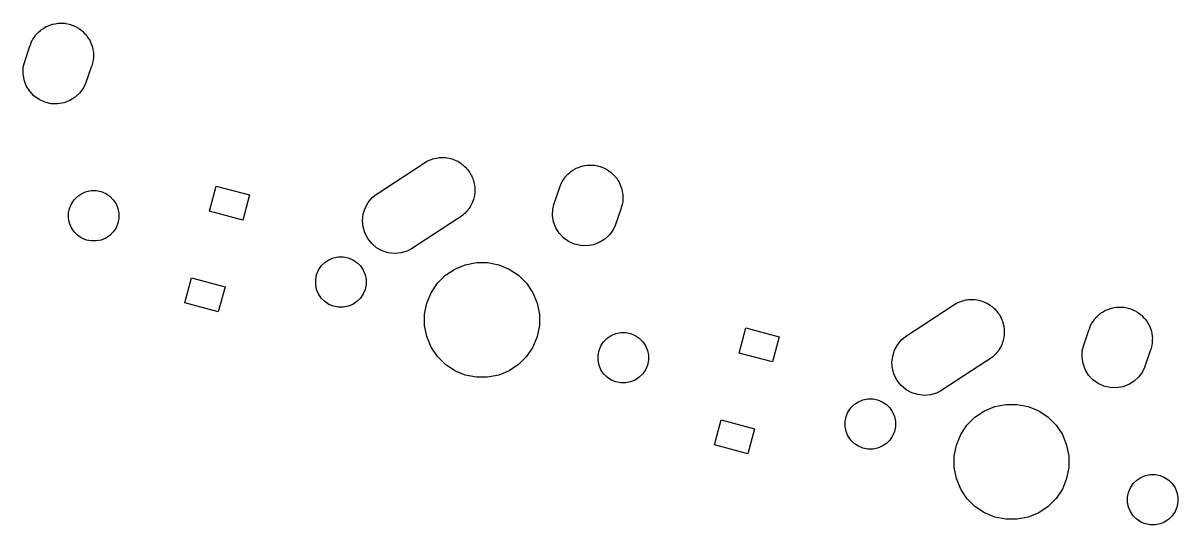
# Model space of a CAD drawing. Extents: x -26.1 to -7.5, y -7.6 to -2.3.
# Drawn here: x -16.776 to -15.196, y -3.293 to -2.606 of the extents above; entities that cross this region are included whole.
import ezdxf

# ---------------------------------------------------------------- set-up
doc = ezdxf.new("R2010")
doc.units = 0
doc.header["$MEASUREMENT"] = 0
doc.layers.add('BLACK', color=7, linetype='CONTINUOUS')

msp = doc.modelspace()

# ---------------------------------------------------------------- linework, layer by layer
at = {"layer": 'BLACK', "linetype": 'CONTINUOUS'}
for p, q in [((-16.7324, -2.60725), (-16.729, -2.60655)), ((-16.729, -2.60655), (-16.7281, -2.60655)), ((-16.7281, -2.60655), (-16.7274, -2.60643)), ((-16.7274, -2.60643), (-16.7238, -2.60655)), ((-16.7238, -2.60655), (-16.7202, -2.60655)), ((-16.7202, -2.60655), (-16.7194, -2.60671)), ((-16.7194, -2.60671), (-16.7186, -2.60674)), ((-16.7186, -2.60674), (-16.7152, -2.60756)), ((-16.761, -2.62557), (-16.759, -2.62261)), ((-16.759, -2.62261), (-16.7584, -2.62204)), ((-16.7584, -2.62204), (-16.758, -2.62139)), ((-16.758, -2.62139), (-16.7553, -2.61896)), ((-16.7553, -2.61896), (-16.7528, -2.61644)), ((-16.7528, -2.61644), (-16.7522, -2.61599)), ((-16.7522, -2.61599), (-16.7516, -2.61545)), ((-16.7516, -2.61545), (-16.7485, -2.61358)), ((-16.7485, -2.61358), (-16.7456, -2.6116)), ((-16.7456, -2.6116), (-16.7448, -2.61129)), ((-16.7448, -2.61129), (-16.7441, -2.61086)), ((-16.7441, -2.61086), (-16.7408, -2.60962)), ((-16.7408, -2.60962), (-16.7375, -2.60826)), ((-16.7375, -2.60826), (-16.7367, -2.6081)), ((-16.7367, -2.6081), (-16.736, -2.60782)), ((-16.736, -2.60782), (-16.7324, -2.60725)), ((-16.7152, -2.60756), (-16.7117, -2.60826)), ((-16.7117, -2.60826), (-16.7109, -2.60857)), ((-16.7109, -2.60857), (-16.7101, -2.60875)), ((-16.7101, -2.60875), (-16.7069, -2.61023)), ((-16.7069, -2.61023), (-16.7036, -2.6116)), ((-16.7036, -2.6116), (-16.7029, -2.61204)), ((-16.7029, -2.61204), (-16.7022, -2.61238)), ((-16.7022, -2.61238), (-16.6993, -2.61446)), ((-16.6993, -2.61446), (-16.6964, -2.61644)), ((-16.6964, -2.61644), (-16.6958, -2.61701)), ((-16.6958, -2.61701), (-16.6951, -2.61749)), ((-16.6951, -2.61749), (-16.6927, -2.62009)), ((-16.6927, -2.62009), (-16.6902, -2.62261)), ((-16.6902, -2.62261), (-16.6897, -2.62328)), ((-16.7675, -2.63928), (-16.7672, -2.63793)), ((-16.7672, -2.63793), (-16.766, -2.63517)), ((-16.766, -2.63517), (-16.7658, -2.63441)), ((-16.7658, -2.63441), (-16.7652, -2.63316)), ((-16.7652, -2.63316), (-16.7638, -2.62987)), ((-16.7638, -2.62987), (-16.7634, -2.6292)), ((-16.7634, -2.6292), (-16.7631, -2.62846)), ((-16.7631, -2.62846), (-16.761, -2.62557)), ((-16.6897, -2.62328), (-16.6892, -2.62387)), ((-16.6892, -2.62387), (-16.6873, -2.6269)), ((-16.6873, -2.6269), (-16.6853, -2.62987)), ((-16.6853, -2.62987), (-16.685, -2.63061)), ((-16.685, -2.63061), (-16.6846, -2.6313)), ((-16.6846, -2.6313), (-16.6834, -2.63463)), ((-16.6834, -2.63463), (-16.682, -2.63793)), ((-16.682, -2.63793), (-16.6818, -2.63872)), ((-16.7746, -2.66017), (-16.7675, -2.63928)), ((-16.6818, -2.63872), (-16.6816, -2.63947)), ((-16.6816, -2.63947), (-16.681, -2.64299)), ((-16.681, -2.64299), (-16.6803, -2.64648)), ((-16.6803, -2.64648), (-16.6803, -2.64729)), ((-16.6803, -2.64729), (-16.6802, -2.64809)), ((-16.6802, -2.64809), (-16.6803, -2.65165)), ((-16.6803, -2.65165), (-16.6803, -2.65521)), ((-16.7764, -2.67525), (-16.7761, -2.66654)), ((-16.7761, -2.66654), (-16.7746, -2.66017)), ((-16.6831, -2.66653), (-16.6908, -2.68893)), ((-16.682, -2.66377), (-16.6831, -2.66653)), ((-16.6813, -2.66027), (-16.682, -2.66377)), ((-16.6805, -2.65681), (-16.6813, -2.66027)), ((-16.6803, -2.65521), (-16.6805, -2.656)), ((-16.6805, -2.656), (-16.6805, -2.65681)), ((-16.7751, -2.68387), (-16.7764, -2.67525)), ((-16.772, -2.69204), (-16.7751, -2.68387)), ((-16.7674, -2.69947), (-16.772, -2.69204)), ((-16.7615, -2.70586), (-16.7674, -2.69947)), ((-16.6936, -2.69488), (-16.6987, -2.70195)), ((-16.6908, -2.68893), (-16.6936, -2.69488)), ((-16.7544, -2.71096), (-16.7615, -2.70586)), ((-16.7465, -2.71459), (-16.7544, -2.71096)), ((-16.738, -2.7166), (-16.7465, -2.71459)), ((-16.7293, -2.71692), (-16.738, -2.7166)), ((-16.7207, -2.71552), (-16.7293, -2.71692)), ((-16.7125, -2.71248), (-16.7207, -2.71552)), ((-16.705, -2.7079), (-16.7125, -2.71248)), ((-16.6987, -2.70195), (-16.705, -2.7079)), ((-16.2272, -2.79771), (-16.2238, -2.79542)), ((-16.2238, -2.79542), (-16.2215, -2.79449)), ((-16.2215, -2.79449), (-16.2194, -2.79337)), ((-16.2194, -2.79337), (-16.2175, -2.79283)), ((-16.2175, -2.79283), (-16.2157, -2.79209)), ((-16.2157, -2.79209), (-16.2133, -2.79161)), ((-16.2133, -2.79161), (-16.211, -2.79093)), ((-16.211, -2.79093), (-16.2091, -2.79076)), ((-16.2091, -2.79076), (-16.2072, -2.79038)), ((-16.2072, -2.79038), (-16.2047, -2.79038)), ((-16.2047, -2.79038), (-16.2023, -2.79017)), ((-16.2023, -2.79017), (-16.2004, -2.79038)), ((-16.2004, -2.79038), (-16.1985, -2.79038)), ((-16.1985, -2.79038), (-16.1961, -2.79086)), ((-16.1961, -2.79086), (-16.1936, -2.79113)), ((-16.1936, -2.79113), (-16.1918, -2.79171)), ((-16.1918, -2.79171), (-16.1899, -2.79209)), ((-16.1899, -2.79209), (-16.1876, -2.79302)), ((-16.1876, -2.79302), (-16.1853, -2.79375)), ((-16.1853, -2.79375), (-16.1836, -2.79468)), ((-16.1836, -2.79468), (-16.1818, -2.79542)), ((-16.1818, -2.79542), (-16.1798, -2.79678)), ((-16.2935, -2.84093), (-16.2272, -2.79771)), ((-16.1798, -2.79678), (-16.1777, -2.79795)), ((-16.1777, -2.79795), (-16.1762, -2.7992)), ((-16.1762, -2.7992), (-16.1746, -2.80027)), ((-16.1746, -2.80027), (-16.1729, -2.802)), ((-16.1729, -2.802), (-16.171, -2.80356)), ((-16.171, -2.80356), (-16.1698, -2.80507)), ((-16.1698, -2.80507), (-16.1684, -2.80644)), ((-16.1684, -2.80644), (-16.1671, -2.80847)), ((-16.1671, -2.80847), (-16.1655, -2.81037)), ((-16.1655, -2.81037), (-16.1646, -2.81209)), ((-16.1646, -2.81209), (-16.1636, -2.8137)), ((-16.0309, -2.81308), (-16.0284, -2.81056)), ((-16.0284, -2.81056), (-16.0277, -2.81011)), ((-16.0277, -2.81011), (-16.0271, -2.80956)), ((-16.0271, -2.80956), (-16.0241, -2.80769)), ((-16.0241, -2.80769), (-16.0211, -2.80571)), ((-16.0211, -2.80571), (-16.0204, -2.8054)), ((-16.0204, -2.8054), (-16.0197, -2.80498)), ((-16.0197, -2.80498), (-16.0164, -2.80374)), ((-16.0164, -2.80374), (-16.0131, -2.80237)), ((-16.0131, -2.80237), (-16.0123, -2.80221)), ((-16.0123, -2.80221), (-16.0115, -2.80193)), ((-16.0115, -2.80193), (-16.008, -2.80136)), ((-16.008, -2.80136), (-16.0045, -2.80067)), ((-16.0045, -2.80067), (-16.0037, -2.80067)), ((-16.0037, -2.80067), (-16.0029, -2.80054)), ((-16.0029, -2.80054), (-15.9993, -2.80067)), ((-15.9993, -2.80067), (-15.9958, -2.80067)), ((-15.9958, -2.80067), (-15.995, -2.80083)), ((-15.995, -2.80083), (-15.9942, -2.80086)), ((-15.9942, -2.80086), (-15.9907, -2.80168)), ((-15.9907, -2.80168), (-15.9872, -2.80237)), ((-15.9872, -2.80237), (-15.9865, -2.80268)), ((-15.9865, -2.80268), (-15.9857, -2.80287)), ((-15.9857, -2.80287), (-15.9825, -2.80435)), ((-15.9825, -2.80435), (-15.9792, -2.80571)), ((-15.9792, -2.80571), (-15.9785, -2.80616)), ((-15.9785, -2.80616), (-15.9778, -2.80649)), ((-15.9778, -2.80649), (-15.9749, -2.80858)), ((-15.9749, -2.80858), (-15.9719, -2.81056)), ((-15.9719, -2.81056), (-15.9713, -2.81113)), ((-15.9713, -2.81113), (-15.9707, -2.8116)), ((-15.9707, -2.8116), (-15.9683, -2.81421)), ((-16.1636, -2.8137), (-16.1626, -2.81595)), ((-16.1626, -2.81595), (-16.1615, -2.81811)), ((-16.1615, -2.81811), (-16.161, -2.81997)), ((-16.161, -2.81997), (-16.1602, -2.82176)), ((-16.1602, -2.82176), (-16.1598, -2.82415)), ((-16.1598, -2.82415), (-16.1591, -2.82649)), ((-16.1591, -2.82649), (-16.1589, -2.82842)), ((-16.0413, -2.82852), (-16.0408, -2.82727)), ((-16.0408, -2.82727), (-16.0394, -2.82398)), ((-16.0394, -2.82398), (-16.0389, -2.82331)), ((-16.0389, -2.82331), (-16.0386, -2.82258)), ((-16.0386, -2.82258), (-16.0365, -2.81969)), ((-16.0365, -2.81969), (-16.0346, -2.81673)), ((-16.0346, -2.81673), (-16.034, -2.81616)), ((-16.034, -2.81616), (-16.0335, -2.8155)), ((-16.0335, -2.8155), (-16.0309, -2.81308)), ((-15.9683, -2.81421), (-15.9657, -2.81673)), ((-15.9657, -2.81673), (-15.9653, -2.8174)), ((-15.9653, -2.8174), (-15.9647, -2.81799)), ((-15.9647, -2.81799), (-15.9629, -2.82102)), ((-15.9629, -2.82102), (-15.9609, -2.82398)), ((-15.9609, -2.82398), (-15.9606, -2.82473)), ((-15.9606, -2.82473), (-15.9602, -2.82541)), ((-15.9602, -2.82541), (-15.9589, -2.82875)), ((-16.7065, -2.84795), (-16.7017, -2.84316)), ((-16.7017, -2.84316), (-16.6961, -2.83939)), ((-16.6961, -2.83939), (-16.6898, -2.83679)), ((-16.6898, -2.83679), (-16.6832, -2.83546)), ((-16.6832, -2.83546), (-16.6764, -2.83546)), ((-16.6764, -2.83546), (-16.6697, -2.83679)), ((-16.6697, -2.83679), (-16.6634, -2.83939)), ((-16.6634, -2.83939), (-16.6578, -2.84316)), ((-16.6578, -2.84316), (-16.653, -2.84795)), ((-16.5213, -2.86346), (-16.5121, -2.82923)), ((-16.5121, -2.82923), (-16.4665, -2.84146)), ((-16.4665, -2.84146), (-16.4757, -2.87569)), ((-16.2986, -2.84502), (-16.2935, -2.84093)), ((-16.1593, -2.84385), (-16.1598, -2.8457)), ((-16.159, -2.84143), (-16.1593, -2.84385)), ((-16.1585, -2.83904), (-16.159, -2.84143)), ((-16.1589, -2.82842), (-16.1585, -2.83031)), ((-16.1585, -2.83031), (-16.1585, -2.83275)), ((-16.1585, -2.83275), (-16.1583, -2.83518)), ((-16.1583, -2.83518), (-16.1585, -2.8371)), ((-16.1585, -2.8371), (-16.1585, -2.83904)), ((-16.0502, -2.85429), (-16.043, -2.8334)), ((-16.043, -2.8334), (-16.0427, -2.83204)), ((-16.0427, -2.83204), (-16.0416, -2.82928)), ((-16.0416, -2.82928), (-16.0413, -2.82852)), ((-15.9589, -2.82875), (-15.9576, -2.83204)), ((-15.9576, -2.83204), (-15.9574, -2.83283)), ((-15.9574, -2.83283), (-15.9571, -2.83359)), ((-15.9571, -2.83359), (-15.9566, -2.8371)), ((-15.9566, -2.8371), (-15.9559, -2.8406)), ((-15.9559, -2.8406), (-15.9559, -2.84141)), ((-15.9559, -2.84141), (-15.9557, -2.8422)), ((-15.9557, -2.8422), (-15.9559, -2.84576)), ((-16.7129, -2.85987), (-16.7103, -2.8536)), ((-16.7103, -2.8536), (-16.7065, -2.84795)), ((-16.653, -2.84795), (-16.6492, -2.8536)), ((-16.6492, -2.8536), (-16.6466, -2.85987)), ((-16.3111, -2.86767), (-16.3084, -2.85935)), ((-16.3084, -2.85935), (-16.3042, -2.8517)), ((-16.3042, -2.8517), (-16.2986, -2.84502)), ((-16.1649, -2.85768), (-16.1661, -2.85982)), ((-16.1636, -2.85566), (-16.1649, -2.85768)), ((-16.1628, -2.85387), (-16.1636, -2.85566)), ((-16.1619, -2.85217), (-16.1628, -2.85387)), ((-16.1612, -2.84985), (-16.1619, -2.85217)), ((-16.1602, -2.84759), (-16.1612, -2.84985)), ((-16.1598, -2.8457), (-16.1602, -2.84759)), ((-16.0517, -2.86065), (-16.0502, -2.85429)), ((-15.9576, -2.85788), (-15.9587, -2.86064)), ((-15.9569, -2.85439), (-15.9576, -2.85788)), ((-15.956, -2.85092), (-15.9569, -2.85439)), ((-15.9559, -2.84932), (-15.956, -2.85011)), ((-15.956, -2.85011), (-15.956, -2.85092)), ((-15.9559, -2.84576), (-15.9559, -2.84932)), ((-16.7142, -2.86652), (-16.7129, -2.85987)), ((-16.7142, -2.87331), (-16.7142, -2.86652)), ((-16.7129, -2.87996), (-16.7142, -2.87331)), ((-16.6466, -2.85987), (-16.6453, -2.86652)), ((-16.6453, -2.87331), (-16.6466, -2.87996)), ((-16.6453, -2.86652), (-16.6453, -2.87331)), ((-16.4757, -2.87569), (-16.5213, -2.86346)), ((-16.312, -2.87634), (-16.3111, -2.86767)), ((-16.1821, -2.87402), (-16.2451, -2.91514)), ((-16.1818, -2.87393), (-16.1821, -2.87402)), ((-16.1784, -2.87165), (-16.1818, -2.87393)), ((-16.1768, -2.87059), (-16.1784, -2.87165)), ((-16.1766, -2.87043), (-16.1768, -2.87059)), ((-16.1746, -2.86908), (-16.1766, -2.87043)), ((-16.1732, -2.86771), (-16.1746, -2.86908)), ((-16.1717, -2.8665), (-16.1732, -2.86771)), ((-16.1701, -2.86463), (-16.1717, -2.8665)), ((-16.1684, -2.86291), (-16.1701, -2.86463)), ((-16.1673, -2.8613), (-16.1684, -2.86291)), ((-16.1661, -2.85982), (-16.1673, -2.8613)), ((-16.052, -2.86937), (-16.0517, -2.86065)), ((-16.0506, -2.87798), (-16.052, -2.86937)), ((-15.9587, -2.86064), (-15.9664, -2.88305)), ((-16.7103, -2.88623), (-16.7129, -2.87996)), ((-16.7065, -2.89187), (-16.7103, -2.88623)), ((-16.6492, -2.88623), (-16.653, -2.89187)), ((-16.6466, -2.87996), (-16.6492, -2.88623)), ((-16.3113, -2.88503), (-16.312, -2.87634)), ((-16.3088, -2.89341), (-16.3113, -2.88503)), ((-16.0476, -2.88616), (-16.0506, -2.87798)), ((-16.043, -2.89358), (-16.0476, -2.88616)), ((-15.9691, -2.88899), (-15.9742, -2.89607)), ((-15.9664, -2.88305), (-15.9691, -2.88899)), ((-16.7017, -2.89667), (-16.7065, -2.89187)), ((-16.6961, -2.90044), (-16.7017, -2.89667)), ((-16.6898, -2.90304), (-16.6961, -2.90044)), ((-16.6832, -2.90436), (-16.6898, -2.90304)), ((-16.6764, -2.90436), (-16.6832, -2.90436)), ((-16.6697, -2.90304), (-16.6764, -2.90436)), ((-16.6634, -2.90044), (-16.6697, -2.90304)), ((-16.6578, -2.89667), (-16.6634, -2.90044)), ((-16.653, -2.89187), (-16.6578, -2.89667)), ((-16.3048, -2.90115), (-16.3088, -2.89341)), ((-16.2993, -2.90796), (-16.3048, -2.90115)), ((-16.037, -2.89997), (-16.043, -2.89358)), ((-16.03, -2.90508), (-16.037, -2.89997)), ((-16.022, -2.9087), (-16.03, -2.90508)), ((-15.988, -2.90659), (-15.9962, -2.90964)), ((-15.9806, -2.90201), (-15.988, -2.90659)), ((-15.9742, -2.89607), (-15.9806, -2.90201)), ((-16.2927, -2.91357), (-16.2993, -2.90796)), ((-16.285, -2.91777), (-16.2927, -2.91357)), ((-16.2767, -2.9204), (-16.285, -2.91777)), ((-16.268, -2.92135), (-16.2767, -2.9204)), ((-16.2593, -2.92059), (-16.268, -2.92135)), ((-16.2509, -2.91816), (-16.2593, -2.92059)), ((-16.2451, -2.91514), (-16.2509, -2.91816)), ((-16.0135, -2.91071), (-16.022, -2.9087)), ((-16.0048, -2.91103), (-16.0135, -2.91071)), ((-15.9962, -2.90964), (-16.0048, -2.91103)), ((-16.3722, -2.94418), (-16.3684, -2.93854)), ((-16.3684, -2.93854), (-16.3636, -2.93374)), ((-16.3636, -2.93374), (-16.358, -2.92997)), ((-16.358, -2.92997), (-16.3517, -2.92738)), ((-16.3517, -2.92738), (-16.3451, -2.92605)), ((-16.3451, -2.92605), (-16.3383, -2.92605)), ((-16.3383, -2.92605), (-16.3316, -2.92738)), ((-16.3316, -2.92738), (-16.3254, -2.92997)), ((-16.3254, -2.92997), (-16.3197, -2.93374)), ((-16.3197, -2.93374), (-16.3149, -2.93854)), ((-16.3149, -2.93854), (-16.3112, -2.94418)), ((-16.1857, -2.9427), (-16.1714, -2.93678)), ((-16.1714, -2.93678), (-16.1562, -2.93376)), ((-16.1562, -2.93376), (-16.1408, -2.93376)), ((-16.1408, -2.93376), (-16.1256, -2.93678)), ((-16.1256, -2.93678), (-16.1113, -2.9427)), ((-16.3761, -2.95711), (-16.3748, -2.95045)), ((-16.3748, -2.95045), (-16.3722, -2.94418)), ((-16.3112, -2.94418), (-16.3086, -2.95045)), ((-16.3086, -2.95045), (-16.3072, -2.95711)), ((-16.2095, -2.96222), (-16.1985, -2.95129)), ((-16.1985, -2.95129), (-16.1857, -2.9427)), ((-16.1113, -2.9427), (-16.0985, -2.95129)), ((-16.0985, -2.95129), (-16.0875, -2.96222)), ((-16.5549, -2.98895), (-16.5458, -2.95473)), ((-16.5458, -2.95473), (-16.5001, -2.96695)), ((-16.5001, -2.96695), (-16.5093, -3.00118)), ((-16.3761, -2.96389), (-16.3761, -2.95711)), ((-16.3748, -2.97055), (-16.3761, -2.96389)), ((-16.3072, -2.96389), (-16.3086, -2.97055)), ((-16.3072, -2.95711), (-16.3072, -2.96389)), ((-16.2181, -2.97508), (-16.2095, -2.96222)), ((-16.0875, -2.96222), (-16.0789, -2.97508)), ((-16.3722, -2.97682), (-16.3748, -2.97055)), ((-16.3684, -2.98246), (-16.3722, -2.97682)), ((-16.3636, -2.98726), (-16.3684, -2.98246)), ((-16.3149, -2.98246), (-16.3197, -2.98726)), ((-16.3112, -2.97682), (-16.3149, -2.98246)), ((-16.3086, -2.97055), (-16.3112, -2.97682)), ((-16.224, -2.98937), (-16.2181, -2.97508)), ((-16.0789, -2.97508), (-16.073, -2.98937)), ((-15.4913, -2.9862), (-15.4889, -2.98572)), ((-15.4889, -2.98572), (-15.4866, -2.98504)), ((-15.4866, -2.98504), (-15.4846, -2.98488)), ((-15.4846, -2.98488), (-15.4827, -2.9845)), ((-15.4827, -2.9845), (-15.4803, -2.9845)), ((-15.4803, -2.9845), (-15.4779, -2.98429)), ((-15.4779, -2.98429), (-15.4759, -2.9845)), ((-15.4759, -2.9845), (-15.474, -2.9845)), ((-15.474, -2.9845), (-15.4716, -2.98497)), ((-15.4716, -2.98497), (-15.4692, -2.98524)), ((-15.4692, -2.98524), (-15.4674, -2.98582)), ((-15.4674, -2.98582), (-15.4655, -2.9862)), ((-16.5093, -3.00118), (-16.5549, -2.98895)), ((-16.358, -2.99103), (-16.3636, -2.98726)), ((-16.3517, -2.99362), (-16.358, -2.99103)), ((-16.3451, -2.99495), (-16.3517, -2.99362)), ((-16.3383, -2.99495), (-16.3451, -2.99495)), ((-16.3316, -2.99362), (-16.3383, -2.99495)), ((-16.3254, -2.99103), (-16.3316, -2.99362)), ((-16.3197, -2.98726), (-16.3254, -2.99103)), ((-16.227, -3.00453), (-16.224, -2.98937)), ((-16.073, -2.98937), (-16.07, -3.00453)), ((-15.5691, -3.03505), (-15.5028, -2.99182)), ((-15.5028, -2.99182), (-15.4994, -2.98954)), ((-15.4994, -2.98954), (-15.4971, -2.98861)), ((-15.4971, -2.98861), (-15.4949, -2.98748)), ((-15.4949, -2.98748), (-15.4931, -2.98694)), ((-15.4931, -2.98694), (-15.4913, -2.9862)), ((-15.4655, -2.9862), (-15.4632, -2.98713)), ((-15.4632, -2.98713), (-15.4609, -2.98787)), ((-15.4609, -2.98787), (-15.4592, -2.9888)), ((-15.4592, -2.9888), (-15.4574, -2.98954)), ((-15.4574, -2.98954), (-15.4554, -2.99089)), ((-15.4554, -2.99089), (-15.4532, -2.99207)), ((-15.4532, -2.99207), (-15.4517, -2.99331)), ((-15.4517, -2.99331), (-15.4501, -2.99439)), ((-15.4501, -2.99439), (-15.4484, -2.99611)), ((-15.4484, -2.99611), (-15.4465, -2.99768)), ((-15.4465, -2.99768), (-15.4453, -2.99919)), ((-15.4453, -2.99919), (-15.444, -3.00056)), ((-15.444, -3.00056), (-15.4426, -3.00258)), ((-15.3027, -3.00367), (-15.2996, -3.0018)), ((-15.2996, -3.0018), (-15.2967, -2.99982)), ((-15.2967, -2.99982), (-15.2959, -2.99952)), ((-15.2959, -2.99952), (-15.2953, -2.99909)), ((-15.2953, -2.99909), (-15.2919, -2.99785)), ((-15.2919, -2.99785), (-15.2886, -2.99649)), ((-15.2886, -2.99649), (-15.2878, -2.99633)), ((-15.2878, -2.99633), (-15.2871, -2.99605)), ((-15.2871, -2.99605), (-15.2836, -2.99548)), ((-15.2836, -2.99548), (-15.2801, -2.99478)), ((-15.2801, -2.99478), (-15.2793, -2.99478)), ((-15.2793, -2.99478), (-15.2785, -2.99465)), ((-15.2785, -2.99465), (-15.2749, -2.99478)), ((-15.2749, -2.99478), (-15.2713, -2.99478)), ((-15.2713, -2.99478), (-15.2705, -2.99494)), ((-15.2705, -2.99494), (-15.2697, -2.99497)), ((-15.2697, -2.99497), (-15.2663, -2.99579)), ((-15.2663, -2.99579), (-15.2628, -2.99649)), ((-15.2628, -2.99649), (-15.262, -2.99679)), ((-15.262, -2.99679), (-15.2613, -2.99698)), ((-15.2613, -2.99698), (-15.258, -2.99846)), ((-15.258, -2.99846), (-15.2547, -2.99982)), ((-15.2547, -2.99982), (-15.2541, -3.00027)), ((-15.2541, -3.00027), (-15.2533, -3.00061)), ((-15.2533, -3.00061), (-15.2504, -3.00269)), ((-16.227, -3.02), (-16.227, -3.00453)), ((-16.07, -3.00453), (-16.07, -3.02)), ((-15.4426, -3.00258), (-15.4411, -3.00449)), ((-15.4411, -3.00449), (-15.4402, -3.0062)), ((-15.4402, -3.0062), (-15.4391, -3.00781)), ((-15.4391, -3.00781), (-15.4382, -3.01006)), ((-15.4382, -3.01006), (-15.4371, -3.01223)), ((-15.4371, -3.01223), (-15.4365, -3.01408)), ((-15.4365, -3.01408), (-15.4358, -3.01587)), ((-15.4358, -3.01587), (-15.4353, -3.01826)), ((-15.315, -3.01809), (-15.3145, -3.01742)), ((-15.3145, -3.01742), (-15.3142, -3.01669)), ((-15.3142, -3.01669), (-15.3121, -3.0138)), ((-15.3121, -3.0138), (-15.3101, -3.01084)), ((-15.3101, -3.01084), (-15.3095, -3.01027)), ((-15.3095, -3.01027), (-15.3091, -3.00962)), ((-15.3091, -3.00962), (-15.3065, -3.00719)), ((-15.3065, -3.00719), (-15.3039, -3.00467)), ((-15.3039, -3.00467), (-15.3033, -3.00422)), ((-15.3033, -3.00422), (-15.3027, -3.00367)), ((-15.2504, -3.00269), (-15.2475, -3.00467)), ((-15.2475, -3.00467), (-15.2469, -3.00524)), ((-15.2469, -3.00524), (-15.2462, -3.00571)), ((-15.2462, -3.00571), (-15.2438, -3.00832)), ((-15.2438, -3.00832), (-15.2413, -3.01084)), ((-15.2413, -3.01084), (-15.2409, -3.01151)), ((-15.2409, -3.01151), (-15.2403, -3.0121)), ((-15.2403, -3.0121), (-15.2384, -3.01513)), ((-15.2384, -3.01513), (-15.2365, -3.01809)), ((-16.224, -3.03516), (-16.227, -3.02)), ((-16.07, -3.02), (-16.073, -3.03516)), ((-15.9773, -3.03727), (-15.9716, -3.0335)), ((-15.9716, -3.0335), (-15.9654, -3.0309)), ((-15.9654, -3.0309), (-15.9587, -3.02958)), ((-15.9587, -3.02958), (-15.9519, -3.02958)), ((-15.9519, -3.02958), (-15.9453, -3.0309)), ((-15.9453, -3.0309), (-15.939, -3.0335)), ((-15.939, -3.0335), (-15.9334, -3.03727)), ((-15.7969, -3.05757), (-15.7877, -3.02335)), ((-15.7877, -3.02335), (-15.7421, -3.03557)), ((-15.4353, -3.01826), (-15.4346, -3.0206)), ((-15.4346, -3.0206), (-15.4345, -3.02253)), ((-15.4341, -3.03315), (-15.4346, -3.03554)), ((-15.4345, -3.02253), (-15.4341, -3.02443)), ((-15.4341, -3.02443), (-15.4341, -3.02687)), ((-15.4341, -3.02687), (-15.4339, -3.02929)), ((-15.4339, -3.02929), (-15.4341, -3.03122)), ((-15.4341, -3.03122), (-15.4341, -3.03315)), ((-15.3257, -3.0484), (-15.3186, -3.02751)), ((-15.3186, -3.02751), (-15.3183, -3.02616)), ((-15.3183, -3.02616), (-15.3171, -3.02339)), ((-15.3171, -3.02339), (-15.3169, -3.02264)), ((-15.3169, -3.02264), (-15.3163, -3.02139)), ((-15.3163, -3.02139), (-15.315, -3.01809)), ((-15.2365, -3.01809), (-15.2361, -3.01884)), ((-15.2361, -3.01884), (-15.2357, -3.01953)), ((-15.2357, -3.01953), (-15.2345, -3.02286)), ((-15.2345, -3.02286), (-15.2331, -3.02616)), ((-15.2331, -3.02616), (-15.233, -3.02695)), ((-15.233, -3.02695), (-15.2327, -3.0277)), ((-15.2327, -3.0277), (-15.2321, -3.03122)), ((-15.2321, -3.03122), (-15.2314, -3.03471)), ((-16.2181, -3.04945), (-16.224, -3.03516)), ((-16.073, -3.03516), (-16.0789, -3.04945)), ((-15.9884, -3.05398), (-15.9858, -3.04771)), ((-15.9858, -3.04771), (-15.9821, -3.04207)), ((-15.9821, -3.04207), (-15.9773, -3.03727)), ((-15.9334, -3.03727), (-15.9286, -3.04207)), ((-15.9286, -3.04207), (-15.9248, -3.04771)), ((-15.9248, -3.04771), (-15.9222, -3.05398)), ((-15.7421, -3.03557), (-15.7512, -3.0698)), ((-15.584, -3.05347), (-15.5798, -3.04582)), ((-15.5798, -3.04582), (-15.5742, -3.03914)), ((-15.5742, -3.03914), (-15.5691, -3.03505)), ((-15.4384, -3.04798), (-15.4391, -3.04977)), ((-15.4375, -3.04629), (-15.4384, -3.04798)), ((-15.4367, -3.04396), (-15.4375, -3.04629)), ((-15.4358, -3.04171), (-15.4367, -3.04396)), ((-15.4354, -3.03981), (-15.4358, -3.04171)), ((-15.4348, -3.03797), (-15.4354, -3.03981)), ((-15.4346, -3.03554), (-15.4348, -3.03797)), ((-15.3272, -3.05476), (-15.3257, -3.0484)), ((-15.2324, -3.0485), (-15.2331, -3.05199)), ((-15.2316, -3.04503), (-15.2324, -3.0485)), ((-15.2314, -3.04344), (-15.2316, -3.04423)), ((-15.2316, -3.04423), (-15.2316, -3.04503)), ((-15.2314, -3.03471), (-15.2314, -3.03552)), ((-15.2314, -3.03552), (-15.2313, -3.03632)), ((-15.2313, -3.03632), (-15.2314, -3.03987)), ((-15.2314, -3.03987), (-15.2314, -3.04344)), ((-16.2095, -3.0623), (-16.2181, -3.04945)), ((-16.1985, -3.07324), (-16.2095, -3.0623)), ((-16.0875, -3.0623), (-16.0985, -3.07324)), ((-16.0789, -3.04945), (-16.0875, -3.0623)), ((-15.9898, -3.06063), (-15.9884, -3.05398)), ((-15.9898, -3.06742), (-15.9898, -3.06063)), ((-15.9222, -3.05398), (-15.9209, -3.06063)), ((-15.9209, -3.06063), (-15.9209, -3.06742)), ((-15.7512, -3.0698), (-15.7969, -3.05757)), ((-15.5876, -3.07046), (-15.5866, -3.06179)), ((-15.5866, -3.06179), (-15.584, -3.05347)), ((-15.4524, -3.06471), (-15.454, -3.06576)), ((-15.4522, -3.06455), (-15.4524, -3.06471)), ((-15.4501, -3.06319), (-15.4522, -3.06455)), ((-15.4488, -3.06183), (-15.4501, -3.06319)), ((-15.4473, -3.06061), (-15.4488, -3.06183)), ((-15.4457, -3.05875), (-15.4473, -3.06061)), ((-15.444, -3.05702), (-15.4457, -3.05875)), ((-15.4429, -3.05542), (-15.444, -3.05702)), ((-15.4416, -3.05393), (-15.4429, -3.05542)), ((-15.4405, -3.0518), (-15.4416, -3.05393)), ((-15.4391, -3.04977), (-15.4405, -3.0518)), ((-15.3276, -3.06348), (-15.3272, -3.05476)), ((-15.3262, -3.0721), (-15.3276, -3.06348)), ((-15.2343, -3.05475), (-15.2419, -3.07716)), ((-15.2331, -3.05199), (-15.2343, -3.05475)), ((-16.1857, -3.08183), (-16.1985, -3.07324)), ((-16.0985, -3.07324), (-16.1113, -3.08183)), ((-15.9884, -3.07408), (-15.9898, -3.06742)), ((-15.9858, -3.08035), (-15.9884, -3.07408)), ((-15.9821, -3.08599), (-15.9858, -3.08035)), ((-15.9248, -3.08035), (-15.9286, -3.08599)), ((-15.9222, -3.07408), (-15.9248, -3.08035)), ((-15.9209, -3.06742), (-15.9222, -3.07408)), ((-15.5868, -3.07915), (-15.5876, -3.07046)), ((-15.5844, -3.08753), (-15.5868, -3.07915)), ((-15.4576, -3.06814), (-15.5207, -3.10925)), ((-15.4574, -3.06804), (-15.4576, -3.06814)), ((-15.454, -3.06576), (-15.4574, -3.06804)), ((-15.3231, -3.08027), (-15.3262, -3.0721)), ((-15.3185, -3.0877), (-15.3231, -3.08027)), ((-15.2419, -3.07716), (-15.2447, -3.08311)), ((-16.1714, -3.08775), (-16.1857, -3.08183)), ((-16.1562, -3.09076), (-16.1714, -3.08775)), ((-16.1408, -3.09076), (-16.1562, -3.09076)), ((-16.1256, -3.08775), (-16.1408, -3.09076)), ((-16.1113, -3.08183), (-16.1256, -3.08775)), ((-15.9773, -3.09079), (-15.9821, -3.08599)), ((-15.9716, -3.09456), (-15.9773, -3.09079)), ((-15.9654, -3.09715), (-15.9716, -3.09456)), ((-15.939, -3.09456), (-15.9453, -3.09715)), ((-15.9334, -3.09079), (-15.939, -3.09456)), ((-15.9286, -3.08599), (-15.9334, -3.09079)), ((-15.5803, -3.09527), (-15.5844, -3.08753)), ((-15.5749, -3.10207), (-15.5803, -3.09527)), ((-15.3126, -3.09408), (-15.3185, -3.0877)), ((-15.3055, -3.09919), (-15.3126, -3.09408)), ((-15.2562, -3.09612), (-15.2636, -3.10071)), ((-15.2498, -3.09018), (-15.2562, -3.09612)), ((-15.2447, -3.08311), (-15.2498, -3.09018)), ((-15.9587, -3.09848), (-15.9654, -3.09715)), ((-15.9519, -3.09848), (-15.9587, -3.09848)), ((-15.9453, -3.09715), (-15.9519, -3.09848)), ((-15.5682, -3.10768), (-15.5749, -3.10207)), ((-15.5606, -3.11188), (-15.5682, -3.10768)), ((-15.5522, -3.11451), (-15.5606, -3.11188)), ((-15.5265, -3.11227), (-15.5349, -3.11471)), ((-15.5207, -3.10925), (-15.5265, -3.11227)), ((-15.2976, -3.10282), (-15.3055, -3.09919)), ((-15.2891, -3.10483), (-15.2976, -3.10282)), ((-15.2804, -3.10514), (-15.2891, -3.10483)), ((-15.2718, -3.10375), (-15.2804, -3.10514)), ((-15.2636, -3.10071), (-15.2718, -3.10375)), ((-15.644, -3.13265), (-15.6392, -3.12786)), ((-15.6392, -3.12786), (-15.6336, -3.12409)), ((-15.6336, -3.12409), (-15.6273, -3.12149)), ((-15.6273, -3.12149), (-15.6206, -3.12017)), ((-15.6206, -3.12017), (-15.6139, -3.12017)), ((-15.6139, -3.12017), (-15.6072, -3.12149)), ((-15.6072, -3.12149), (-15.6009, -3.12409)), ((-15.6009, -3.12409), (-15.5953, -3.12786)), ((-15.5953, -3.12786), (-15.5905, -3.13265)), ((-15.5436, -3.11547), (-15.5522, -3.11451)), ((-15.5349, -3.11471), (-15.5436, -3.11547)), ((-15.447, -3.13089), (-15.4318, -3.12788)), ((-15.4318, -3.12788), (-15.4163, -3.12788)), ((-15.4163, -3.12788), (-15.4012, -3.13089)), ((-15.6504, -3.14457), (-15.6478, -3.1383)), ((-15.6478, -3.1383), (-15.644, -3.13265)), ((-15.5905, -3.13265), (-15.5867, -3.1383)), ((-15.5867, -3.1383), (-15.5841, -3.14457)), ((-15.4741, -3.1454), (-15.4612, -3.13681)), ((-15.4612, -3.13681), (-15.447, -3.13089)), ((-15.4012, -3.13089), (-15.3869, -3.13681)), ((-15.3869, -3.13681), (-15.374, -3.1454)), ((-15.8305, -3.18307), (-15.8213, -3.14884)), ((-15.8213, -3.14884), (-15.7757, -3.16107)), ((-15.6517, -3.15122), (-15.6504, -3.14457)), ((-15.6517, -3.15801), (-15.6517, -3.15122)), ((-15.6504, -3.16466), (-15.6517, -3.15801)), ((-15.5841, -3.14457), (-15.5828, -3.15122)), ((-15.5828, -3.15801), (-15.5841, -3.16466)), ((-15.5828, -3.15122), (-15.5828, -3.15801)), ((-15.4936, -3.16919), (-15.485, -3.15634)), ((-15.485, -3.15634), (-15.4741, -3.1454)), ((-15.374, -3.1454), (-15.3631, -3.15634)), ((-15.3631, -3.15634), (-15.3545, -3.16919)), ((-15.7757, -3.16107), (-15.7849, -3.19529)), ((-15.6478, -3.17093), (-15.6504, -3.16466)), ((-15.644, -3.17657), (-15.6478, -3.17093)), ((-15.5867, -3.17093), (-15.5905, -3.17657)), ((-15.5841, -3.16466), (-15.5867, -3.17093)), ((-15.4995, -3.18348), (-15.4936, -3.16919)), ((-15.3545, -3.16919), (-15.3486, -3.18348)), ((-15.7849, -3.19529), (-15.8305, -3.18307)), ((-15.6392, -3.18137), (-15.644, -3.17657)), ((-15.6336, -3.18514), (-15.6392, -3.18137)), ((-15.6273, -3.18774), (-15.6336, -3.18514)), ((-15.6206, -3.18906), (-15.6273, -3.18774)), ((-15.6139, -3.18906), (-15.6206, -3.18906)), ((-15.6072, -3.18774), (-15.6139, -3.18906)), ((-15.6009, -3.18514), (-15.6072, -3.18774)), ((-15.5953, -3.18137), (-15.6009, -3.18514)), ((-15.5905, -3.17657), (-15.5953, -3.18137)), ((-15.5026, -3.19865), (-15.4995, -3.18348)), ((-15.3486, -3.18348), (-15.3456, -3.19865)), ((-15.5026, -3.21411), (-15.5026, -3.19865)), ((-15.3456, -3.19865), (-15.3456, -3.21411)), ((-15.4995, -3.22928), (-15.5026, -3.21411)), ((-15.3456, -3.21411), (-15.3486, -3.22928)), ((-15.4936, -3.24356), (-15.4995, -3.22928)), ((-15.3486, -3.22928), (-15.3545, -3.24356)), ((-15.2614, -3.24182), (-15.2576, -3.23618)), ((-15.2576, -3.23618), (-15.2528, -3.23138)), ((-15.2528, -3.23138), (-15.2472, -3.22761)), ((-15.2472, -3.22761), (-15.2409, -3.22502)), ((-15.2409, -3.22502), (-15.2343, -3.22369)), ((-15.2343, -3.22369), (-15.2275, -3.22369)), ((-15.2275, -3.22369), (-15.2208, -3.22502)), ((-15.2208, -3.22502), (-15.2146, -3.22761)), ((-15.2146, -3.22761), (-15.2089, -3.23138)), ((-15.2089, -3.23138), (-15.2041, -3.23618)), ((-15.2041, -3.23618), (-15.2003, -3.24182)), ((-15.485, -3.25642), (-15.4936, -3.24356)), ((-15.3545, -3.24356), (-15.3631, -3.25642)), ((-15.2653, -3.25475), (-15.264, -3.24809)), ((-15.2653, -3.26153), (-15.2653, -3.25475)), ((-15.264, -3.24809), (-15.2614, -3.24182)), ((-15.2003, -3.24182), (-15.1977, -3.24809)), ((-15.1977, -3.24809), (-15.1964, -3.25475)), ((-15.1964, -3.25475), (-15.1964, -3.26153)), ((-15.4741, -3.26735), (-15.485, -3.25642)), ((-15.4612, -3.27594), (-15.4741, -3.26735)), ((-15.374, -3.26735), (-15.3869, -3.27594)), ((-15.3631, -3.25642), (-15.374, -3.26735)), ((-15.264, -3.26819), (-15.2653, -3.26153)), ((-15.2614, -3.27446), (-15.264, -3.26819)), ((-15.1977, -3.26819), (-15.2003, -3.27446)), ((-15.1964, -3.26153), (-15.1977, -3.26819)), ((-15.447, -3.28186), (-15.4612, -3.27594)), ((-15.4318, -3.28488), (-15.447, -3.28186)), ((-15.4163, -3.28488), (-15.4318, -3.28488)), ((-15.4012, -3.28186), (-15.4163, -3.28488)), ((-15.3869, -3.27594), (-15.4012, -3.28186)), ((-15.2576, -3.2801), (-15.2614, -3.27446)), ((-15.2528, -3.2849), (-15.2576, -3.2801)), ((-15.2472, -3.28867), (-15.2528, -3.2849)), ((-15.2089, -3.2849), (-15.2146, -3.28867)), ((-15.2041, -3.2801), (-15.2089, -3.2849)), ((-15.2003, -3.27446), (-15.2041, -3.2801)), ((-15.2409, -3.29127), (-15.2472, -3.28867)), ((-15.2343, -3.29259), (-15.2409, -3.29127)), ((-15.2275, -3.29259), (-15.2343, -3.29259)), ((-15.2208, -3.29127), (-15.2275, -3.29259)), ((-15.2146, -3.28867), (-15.2208, -3.29127))]:
    msp.add_line(p, q, dxfattribs=at)

doc.saveas('drawing.dxf')
